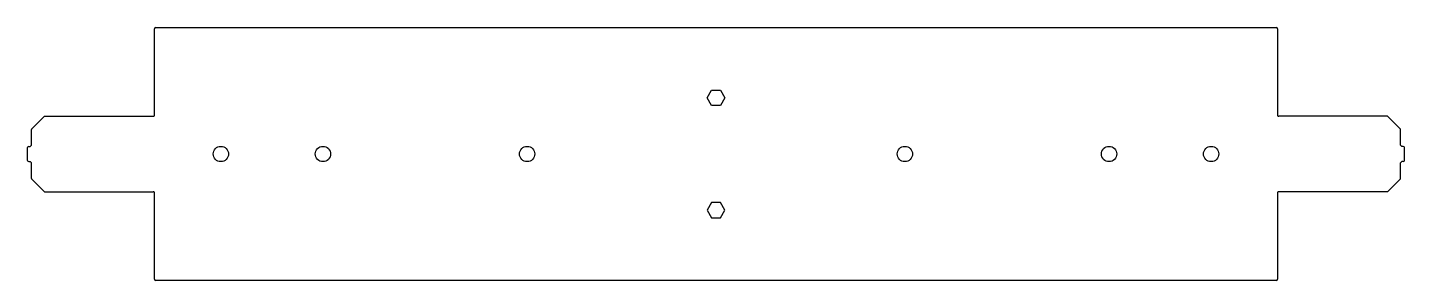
# Model space of a CAD drawing. Header units: millimetres. Extents: x 0 to 540, y 0 to 99.
import ezdxf

# ---------------------------------------------------------------- set-up
doc = ezdxf.new("R2010")
doc.units = ezdxf.units.MM

msp = doc.modelspace()

# ---------------------------------------------------------------- linework, layer by layer
at = {"color": 7, "linetype": 'Continuous', "lineweight": 25}
for p, q in [((49.75, 64.75), (49.75, 98.5)), ((50.25, 99), (489.25, 99)), ((489.75, 98.5), (489.75, 64.75)), ((266.23, 71.5), (267.99, 74.55)), ((267.99, 68.45), (266.23, 71.5)), ((267.99, 74.55), (271.51, 74.55)), ((271.51, 74.55), (273.27, 71.5)), ((273.27, 71.5), (271.51, 68.45)), ((271.51, 68.45), (267.99, 68.45)), ((6.35, 64.1), (1.65, 59.4)), ((6.71, 64.25), (49.25, 64.25)), ((532.79, 64.25), (490.25, 64.25)), ((537.85, 59.4), (533.15, 64.1)), ((1.5, 53), (1.5, 59.04)), ((538, 53), (538, 59.04)), ((0, 47), (0, 52)), ((0.5, 52.5), (1, 52.5)), ((539, 52.5), (538.5, 52.5)), ((539.5, 47), (539.5, 52)), ((0.5, 46.5), (1, 46.5)), ((1.5, 39.96), (1.5, 46)), ((538, 39.96), (538, 46)), ((539, 46.5), (538.5, 46.5)), ((1.65, 39.6), (6.35, 34.9)), ((533.15, 34.9), (537.85, 39.6)), ((6.71, 34.75), (49.25, 34.75)), ((49.75, 0.5), (49.75, 34.25)), ((489.75, 34.25), (489.75, 0.5)), ((532.79, 34.75), (490.25, 34.75)), ((267.99, 30.55), (266.23, 27.5)), ((266.23, 27.5), (267.99, 24.45)), ((271.51, 30.55), (267.99, 30.55)), ((273.27, 27.5), (271.51, 30.55)), ((271.51, 24.45), (273.27, 27.5)), ((267.99, 24.45), (271.51, 24.45)), ((489.25, 0), (50.25, 0))]:
    msp.add_line(p, q, dxfattribs=at)
for centre in [(75.75, 49.5), (115.75, 49.5), (195.75, 49.5), (343.75, 49.5), (423.75, 49.5), (463.75, 49.5)]:
    msp.add_circle(centre, 3, dxfattribs=at)
for centre, start, end in [((50.25, 98.5), 90, 180), ((489.25, 98.5), 0, 90), ((2, 59.04), 135, 180), ((6.71, 63.75), 90, 135), ((49.25, 64.75), 270, 330), ((490.25, 64.75), 210, 270), ((532.79, 63.75), 45, 90), ((537.5, 59.04), 0, 45), ((0.5, 52), 90, 180), ((1, 53), 270, 0), ((538.5, 53), 180, 270), ((539, 52), 0, 90), ((0.5, 47), 180, 270), ((1, 46), 0, 90), ((538.5, 46), 90, 180), ((539, 47), 270, 0), ((2, 39.96), 180, 225), ((537.5, 39.96), 315, 0), ((6.71, 35.25), 225, 270), ((49.25, 34.25), 30, 90), ((490.25, 34.25), 90, 150), ((532.79, 35.25), 270, 315), ((50.25, 0.5), 180, 270), ((489.25, 0.5), 270, 0)]:
    msp.add_arc(centre, 0.5, start, end, dxfattribs=at)
for points, knots in [([(49.68, 64.5), (49.69, 64.52), (49.71, 64.56), (49.73, 64.62), (49.75, 64.69), (49.75, 64.73), (49.75, 64.75)], [0, 0, 0, 0, 0.25527, 0.504761, 0.751847, 1, 1, 1, 1]), ([(489.75, 64.75), (489.75, 64.73), (489.75, 64.68), (489.77, 64.62), (489.79, 64.56), (489.81, 64.52), (489.82, 64.5)], [0, 0, 0, 0, 0.256988, 0.507056, 0.75356, 1, 1, 1, 1]), ([(49.75, 34.25), (49.75, 34.27), (49.75, 34.32), (49.73, 34.38), (49.71, 34.44), (49.69, 34.48), (49.68, 34.5)], [0, 0, 0, 0, 0.256988, 0.507056, 0.75356, 1, 1, 1, 1]), ([(489.82, 34.5), (489.81, 34.48), (489.79, 34.44), (489.77, 34.38), (489.75, 34.31), (489.75, 34.27), (489.75, 34.25)], [0, 0, 0, 0, 0.25527, 0.504761, 0.751847, 1, 1, 1, 1])]:
    msp.add_open_spline(points, degree=3, knots=knots, dxfattribs=at)

doc.saveas('drawing.dxf')
